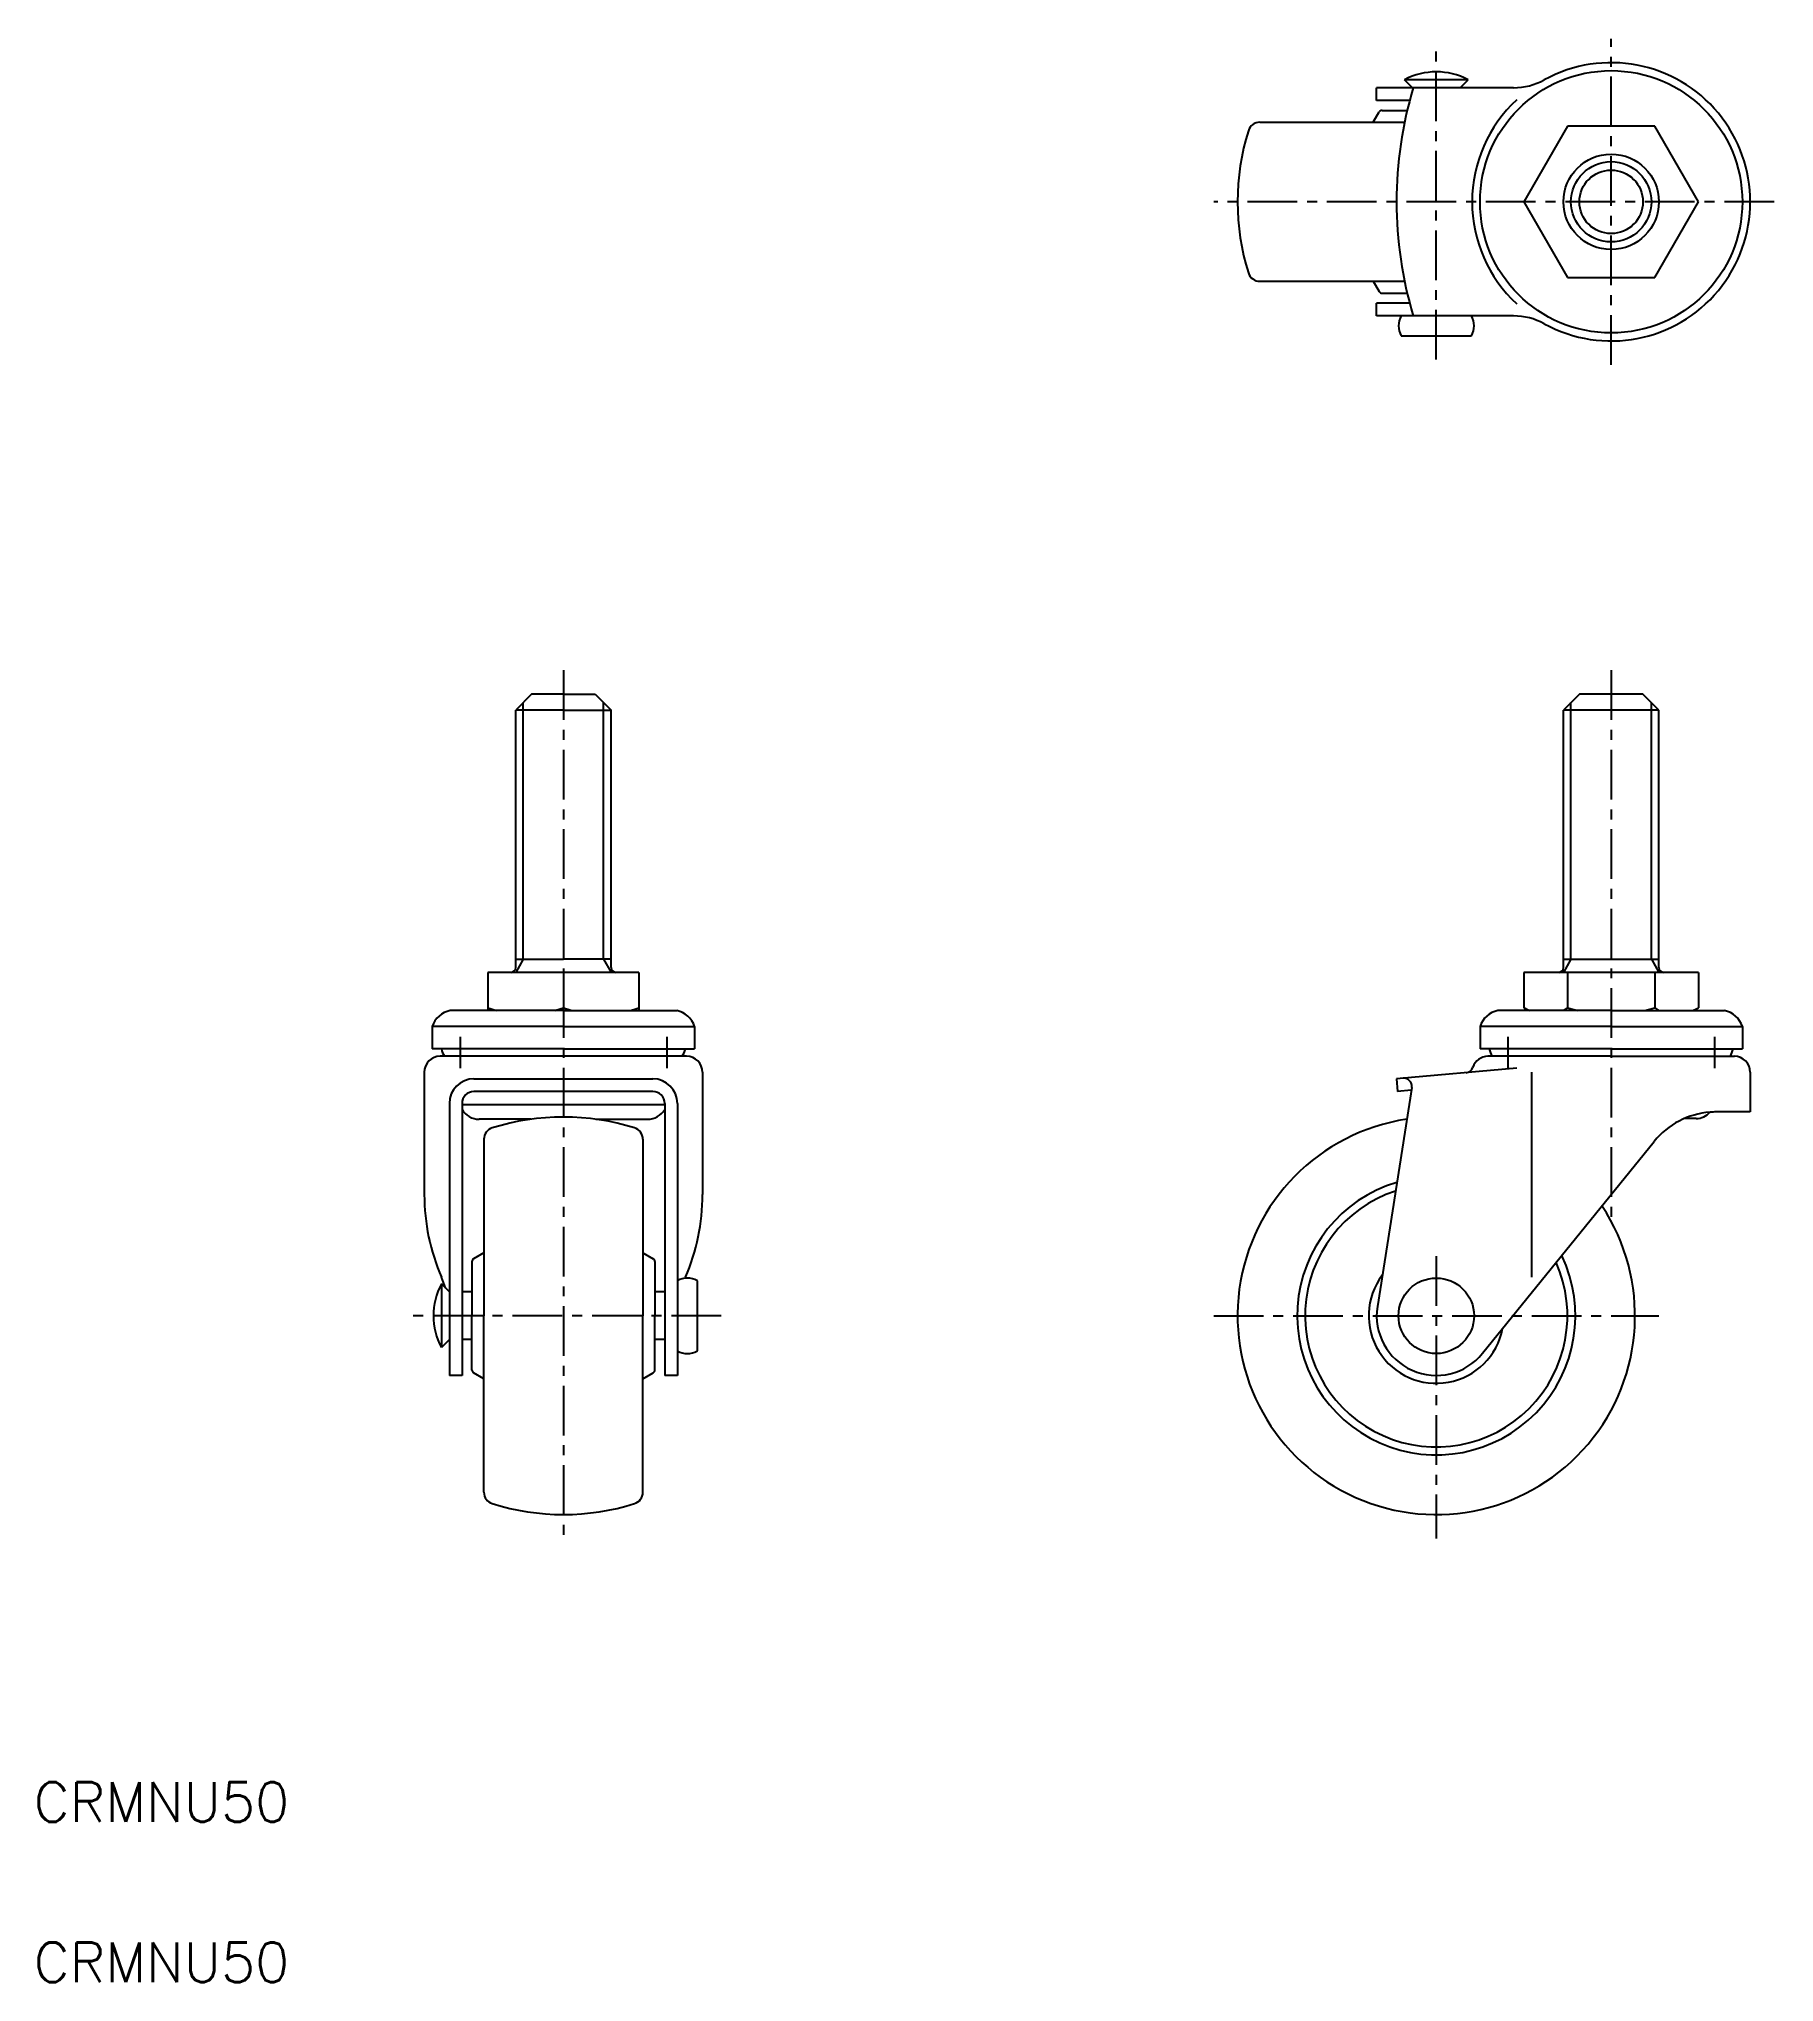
# Model space of a CAD drawing. Extents: x -12 to 206, y -1 to 244.
import ezdxf

# ---------------------------------------------------------------- set-up
doc = ezdxf.new("R2010")
doc.units = 0
doc.header["$LTSCALE"] = 5
doc.linetypes.add('CENTER', pattern=[2, 1.25, -0.25, 0.25, -0.25])
doc.layers.get('0').update_dxf_attribs({"linetype": 'CONTINUOUS'})
doc.layers.add('CENTER', color=1, linetype='CENTER')
doc.styles.get("Standard").update_dxf_attribs({"font": 'txt.shx'})

msp = doc.modelspace()

# ---------------------------------------------------------------- linework, layer by layer
at = {"color": 7, "linetype": 'CONTINUOUS'}
for p, q in [((155.949821, 235.814193), (155.949821, 237.414193)), ((173.172708, 237.414193), (155.949821, 237.414193)), ((160.449821, 237.414193), (159.449821, 238.414193)), ((167.449821, 238.414193), (159.449821, 238.414193)), ((166.449821, 237.414193), (167.449821, 238.414193)), ((160.102768, 235.814193), (155.949821, 235.814193)), ((141.24688, 233.064193), (159.460026, 233.064193)), ((155.527171, 233.064193), (156.277726, 234.364193)), ((156.624136, 234.564193), (159.790289, 234.564193)), ((179.964993, 232.564193), (174.480165, 223.064193)), ((190.934648, 232.564193), (179.964993, 232.564193)), ((196.419476, 223.064193), (190.934648, 232.564193)), ((174.480165, 223.064193), (179.964993, 213.564193)), ((190.934648, 213.564193), (196.419476, 223.064193)), ((141.24688, 213.064193), (159.460026, 213.064193)), ((155.527171, 213.064193), (156.277726, 211.764193)), ((179.964993, 213.564193), (190.934648, 213.564193)), ((155.949821, 208.714193), (155.949821, 210.314193)), ((160.102768, 210.314193), (155.949821, 210.314193)), ((156.624136, 211.564193), (159.790289, 211.564193)), ((173.172708, 208.714193), (155.949821, 208.714193)), ((159.034757, 206.214193), (167.864884, 206.214193)), ((49.648864, 161.127996), (47.648864, 159.127996)), ((53.648864, 159.127996), (47.648864, 159.127996)), ((47.648864, 126.727996), (47.648864, 159.127996)), ((53.648864, 161.127996), (49.648864, 161.127996)), ((53.648864, 161.127996), (57.648864, 161.127996)), ((53.648864, 159.127996), (59.648864, 159.127996)), ((57.648864, 161.127996), (59.648864, 159.127996)), ((59.648864, 126.727996), (59.648864, 159.127996)), ((181.449821, 161.127996), (179.449821, 159.127996)), ((191.449821, 159.127996), (179.449821, 159.127996)), ((179.449821, 126.727996), (179.449821, 159.127996)), ((189.449821, 161.127996), (181.449821, 161.127996)), ((191.449821, 159.127996), (189.449821, 161.127996)), ((191.449821, 126.727996), (191.449821, 159.127996)), ((47.648864, 127.768248), (53.648864, 127.768248)), ((59.648864, 127.768248), (53.648864, 127.768248)), ((179.449821, 127.768248), (191.449821, 127.768248)), ((44.148864, 126.127996), (44.148864, 121.327996)), ((63.148864, 126.127996), (44.148864, 126.127996)), ((53.648864, 126.127996), (53.648864, 121.327996)), ((63.148864, 126.127996), (63.148864, 121.327996)), ((174.480165, 126.127996), (174.480165, 121.676502)), ((196.419476, 126.127996), (174.480165, 126.127996)), ((179.969821, 126.127996), (179.969821, 121.676502)), ((190.929821, 126.127996), (190.929821, 121.676502)), ((196.419476, 126.127996), (196.419476, 121.676502)), ((53.648864, 121.327996), (39.398864, 121.327996)), ((53.648864, 121.327996), (67.898864, 121.327996)), ((185.449821, 121.327996), (171.199821, 121.327996)), ((175.083795, 121.327996), (174.480165, 121.676502)), ((185.449821, 121.327996), (199.699821, 121.327996)), ((195.815846, 121.327996), (196.419476, 121.676502)), ((53.648864, 119.327996), (37.148864, 119.327996)), ((37.148864, 119.327996), (37.148864, 116.527996)), ((53.648864, 119.327996), (70.148864, 119.327996)), ((70.148864, 119.327996), (70.148864, 116.527996)), ((185.449821, 119.327996), (168.949821, 119.327996)), ((168.949821, 119.327996), (168.949821, 116.527996)), ((185.449821, 119.327996), (201.949821, 119.327996)), ((201.949821, 119.327996), (201.949821, 116.527996)), ((53.648864, 116.527996), (37.148864, 116.527996)), ((69.148864, 115.565496), (38.148864, 115.565496)), ((53.648864, 116.527996), (70.148864, 116.527996)), ((185.449821, 116.527996), (168.949821, 116.527996)), ((185.449821, 115.565496), (169.949821, 115.565496)), ((185.449821, 116.527996), (201.949821, 116.527996)), ((185.449821, 115.565496), (200.949821, 115.565496)), ((36.148864, 113.565496), (36.148864, 98.175615)), ((42.398864, 112.734354), (64.898864, 112.734354)), ((71.148864, 113.565496), (71.148864, 98.175615)), ((173.570111, 114.057208), (158.449821, 112.734354)), ((158.449821, 112.734354), (158.58927, 111.140442)), ((175.433459, 113.565496), (175.433459, 87.771027)), ((202.949821, 113.565496), (202.949821, 108.565496)), ((64.898864, 111.140442), (42.398864, 111.140442)), ((160.355721, 111.656195), (156.040047, 84.08535)), ((160.298396, 111.289971), (158.58927, 111.140442)), ((39.298864, 109.634354), (39.298864, 75.425496)), ((40.898864, 109.640442), (40.898864, 75.425496)), ((66.398864, 109.447996), (40.898864, 109.447996)), ((41.113485, 108.565496), (40.898864, 108.565496)), ((49.57787, 107.647996), (43.048864, 107.647996)), ((57.719858, 107.647996), (64.248864, 107.647996)), ((66.398864, 108.565496), (66.184244, 108.565496)), ((66.398864, 109.640442), (66.398864, 75.425496)), ((67.998864, 109.634354), (67.998864, 75.425496)), ((196.132111, 107.729468), (194.630435, 107.729468)), ((202.949821, 108.565496), (198.633135, 108.565496)), ((43.648864, 105.128437), (43.648864, 82.925496)), ((63.648864, 105.128437), (63.648864, 82.925496)), ((169.278415, 78.205593), (190.861676, 104.8587)), ((43.648864, 90.848146), (42.348864, 90.09759)), ((63.648864, 90.848146), (64.948864, 90.09759)), ((42.148864, 89.75118), (42.148864, 82.925496)), ((65.148864, 89.75118), (65.148864, 82.925496)), ((38.298864, 86.925496), (38.298864, 78.925496)), ((39.298864, 85.925496), (38.298864, 86.925496)), ((42.148864, 85.925496), (40.898864, 85.925496)), ((66.398864, 85.925496), (65.148864, 85.925496)), ((70.498864, 78.510432), (70.498864, 87.340559)), ((42.148864, 76.099812), (42.148864, 82.925496)), ((43.648864, 60.722555), (43.648864, 82.925496)), ((63.648864, 60.722555), (63.648864, 82.925496)), ((65.148864, 76.099812), (65.148864, 82.925496)), ((39.298864, 79.925496), (38.298864, 78.925496)), ((42.148864, 79.925496), (40.898864, 79.925496)), ((66.398864, 79.925496), (65.148864, 79.925496)), ((40.898864, 75.425496), (39.298864, 75.425496)), ((43.648864, 75.002846), (42.348864, 75.753401)), ((63.648864, 75.002846), (64.948864, 75.753401)), ((67.998864, 75.425496), (66.398864, 75.425496))]:
    msp.add_line(p, q, dxfattribs=at)
at = {"color": 3, "linetype": 'CONTINUOUS'}
for p, q in [((48.595864, 127.768248), (48.595864, 160.074996)), ((58.701864, 127.768248), (58.701864, 160.074996)), ((180.396821, 127.768248), (180.396821, 160.074996)), ((190.502821, 127.768248), (190.502821, 160.074996)), ((48.595864, 127.768248), (47.648864, 126.127996)), ((58.701864, 127.768248), (59.648864, 126.127996)), ((180.396821, 127.768248), (179.449821, 126.127996)), ((190.502821, 127.768248), (191.449821, 126.127996))]:
    msp.add_line(p, q, dxfattribs=at)
at = {"color": 7, "linetype": 'CONTINUOUS'}
for centre, radius in [((185.449821, 223.064193), 16.5), ((185.449821, 223.064193), 6), ((185.449821, 223.064193), 4), ((163.449821, 82.925496), 4.75)]:
    msp.add_circle(centre, radius, dxfattribs=at)
at = {"color": 3, "linetype": 'CONTINUOUS'}
msp.add_circle((185.449821, 223.064193), 5.053, dxfattribs=at)
at = {"color": 7, "linetype": 'CONTINUOUS'}
for centre, radius, start, end in [((185.449821, 223.064193), 17.5, 241.2195, 118.7805), ((208.449821, 223.064193), 50, 163.321565, 196.678435), ((163.449821, 230.914193), 8.5, 61.927513, 118.072487), ((173.172708, 245.414193), 8, 270, 298.7805), ((185.449821, 223.064193), 17.5, 132.753106, 227.246894), ((141.24688, 231.564193), 1.5, 90, 162.647739), ((156.624136, 234.164193), 0.4, 90, 150), ((168.449821, 223.064193), 30, 162.647739, 197.352261), ((141.24688, 214.564193), 1.5, 197.352261, 270), ((156.624136, 211.964193), 0.4, 210, 270), ((161.199821, 207.464193), 2.5, 150, 210), ((165.699821, 207.464193), 2.5, 330, 30), ((173.172708, 200.714193), 8, 61.2195, 90), ((47.048864, 126.727996), 0.6, 270, 0), ((60.248864, 126.727996), 0.6, 180, 270), ((178.849821, 126.727996), 0.6, 270, 0), ((192.049821, 126.727996), 0.6, 180, 270), ((39.997933, 118.388418), 3, 101.518811, 161.748267), ((48.898864, 134.54768), 13.719684, 249.743842, 254.484048), ((48.898864, 134.54768), 13.719684, 285.515952, 290.256158), ((58.398864, 134.54768), 13.719684, 249.743842, 254.484048), ((58.398864, 134.54768), 13.719684, 285.515952, 290.256158), ((67.299795, 118.388418), 3, 18.251733, 78.481189), ((171.79889, 118.388418), 3, 101.518811, 161.748267), ((177.557516, 126.827996), 6, 240, 246.443536), ((177.557516, 124.681344), 3.853348, 299.513142, 308.757696), ((185.449821, 138.948298), 18.120302, 252.396795, 256.509016), ((185.449821, 138.948298), 18.120302, 283.490984, 287.603205), ((193.342125, 124.681344), 3.853348, 231.242304, 240.486858), ((193.342125, 126.827996), 6, 293.556464, 300), ((199.100752, 118.388418), 3, 18.251733, 78.481189), ((38.148864, 113.565496), 2, 90, 180), ((40.648864, 116.946746), 2.38125, 190.128302, 215.454235), ((66.648864, 116.946746), 2.38125, 324.545765, 349.871698), ((69.148864, 113.565496), 2, 0, 90), ((169.949821, 113.565496), 2, 90, 161.956047), ((172.449821, 116.946746), 2.38125, 190.128302, 215.454235), ((198.449821, 116.946746), 2.38125, 324.545765, 349.871698), ((200.949821, 113.565496), 2, 360, 90), ((42.398864, 109.634354), 3.1, 90, 180), ((64.898864, 109.634354), 3.1, 0, 90), ((159.367751, 111.810842), 1, 351.103663, 95), ((167.097363, 114.494735), 1, 275, 341.956047), ((42.398864, 109.640442), 1.5, 90, 180), ((64.898864, 109.640442), 1.5, 0, 90), ((43.048864, 110.147996), 2.5, 210.683417, 270), ((53.648864, 77.925496), 30, 72.647739, 107.352261), ((64.248864, 110.147996), 2.5, 270, 329.316583), ((163.449821, 82.925496), 25, 98.561266, 33.542397), ((198.633135, 98.565496), 10, 94.24984, 141), ((196.049821, 110.227996), 2.5, 272.050394, 317.468268), ((198.633135, 98.565496), 10, 90, 94.24984), ((45.148864, 105.128437), 1.5, 107.352261, 180), ((62.148864, 105.128437), 1.5, 0, 72.647739), ((62.287999, 98.175615), 26.139134, 180, 203.456106), ((45.00973, 98.175615), 26.139134, 336.543894, 0), ((163.449821, 82.925496), 17.5, 106.480596, 25.623066), ((163.449821, 82.925496), 16.5, 108.139355, 23.964308), ((42.548864, 89.75118), 0.4, 120, 180), ((64.748864, 89.75118), 0.4, 0, 60), ((163.449821, 82.925496), 8.5, 143.031176, 349.072487), ((45.798864, 82.925496), 8.5, 151.927513, 208.072487), ((27.378015, 83.014644), 11.92085, 16.614541, 23.515492), ((69.248864, 85.175496), 2.5, 60, 120), ((79.919714, 83.014644), 11.92085, 156.484508, 157.084511), ((163.449821, 82.925496), 7.5, 171.103663, 321), ((69.248864, 80.675496), 2.5, 240, 300), ((42.548864, 76.099812), 0.4, 180, 240), ((64.748864, 76.099812), 0.4, 300, 0), ((45.148864, 60.722555), 1.5, 180, 252.647739), ((53.648864, 87.925496), 30, 252.647739, 287.352261), ((62.148864, 60.722555), 1.5, 287.352261, 0)]:
    msp.add_arc(centre, radius, start, end, dxfattribs=at)
at = {"layer": 'CENTER', "color": 1, "linetype": 'CENTER'}
for p, q in [((163.449821, 203.214193), (163.449821, 242.414193)), ((185.449821, 202.564193), (185.449821, 243.564193)), ((167.450499, 238.41595), (167.453603, 238.412069)), ((167.453603, 238.412069), (167.450499, 238.409184)), ((205.949821, 223.064193), (135.449821, 223.064193)), ((53.648864, 164.127996), (53.648864, 54.925496)), ((185.449821, 164.127996), (185.449821, 95.175615)), ((40.648864, 118.027996), (40.648864, 114.065496)), ((66.648864, 118.027996), (66.648864, 114.065496)), ((172.449821, 118.027996), (172.449821, 114.065496)), ((198.449821, 118.027996), (198.449821, 114.065496)), ((163.449821, 90.425496), (163.449821, 54.925496)), ((73.498864, 82.925496), (34.298864, 82.925496)), ((135.449821, 82.925496), (191.449821, 82.925496))]:
    msp.add_line(p, q, dxfattribs=at)

# ---------------------------------------------------------------- texts
for p in [(-12.979137, 19.255496), (-12.979137, -0.903661)]:
    msp.add_text('CRMNU50', height=5).set_placement(p)

doc.saveas('drawing.dxf')
